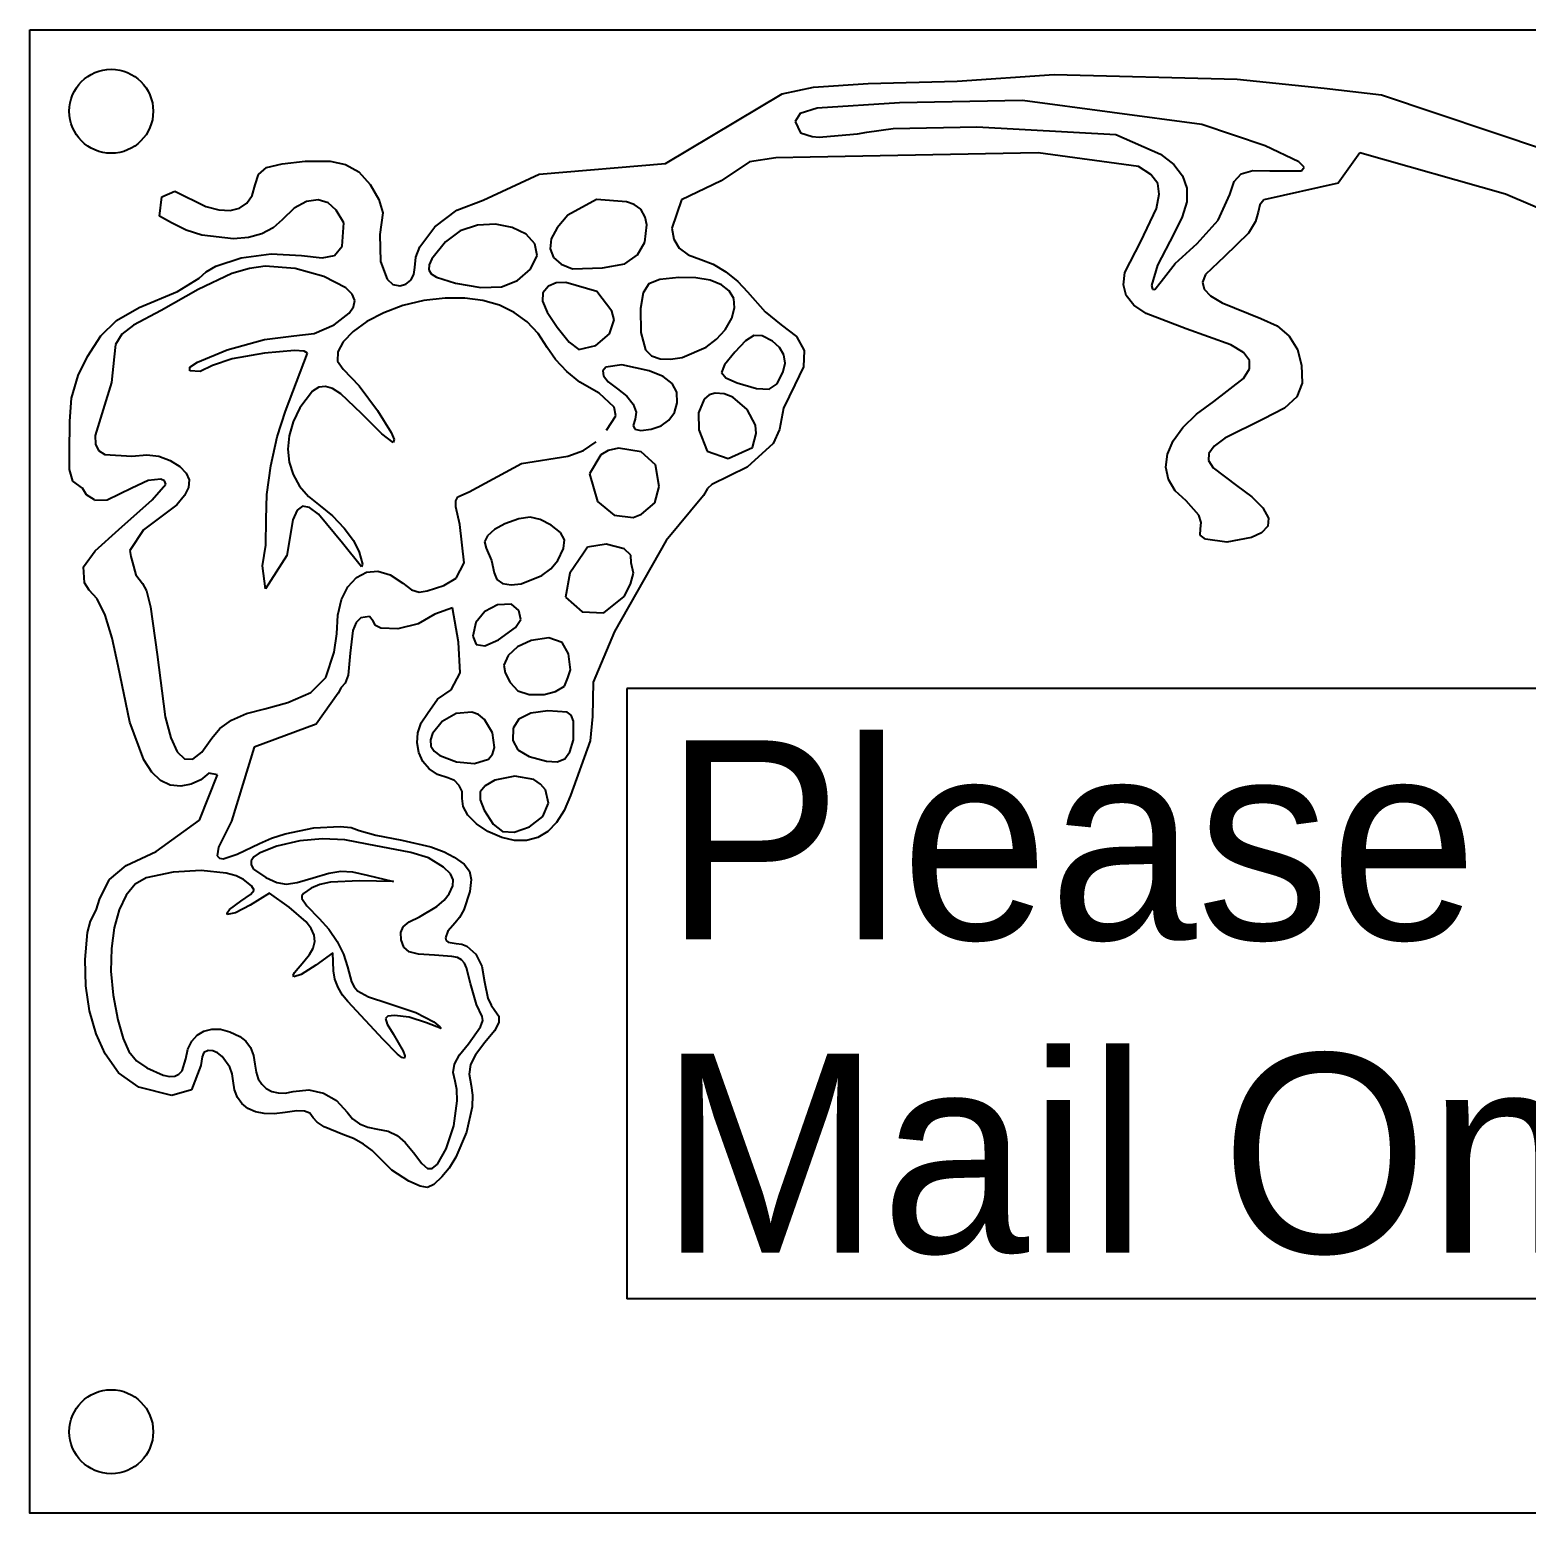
# Model space of a CAD drawing. Extents: x 0 to 8.02, y 0.01 to 4.01.
# Drawn here: x 0.005 to 4.042, y 0.011 to 4.011 of the extents above; entities that cross this region are included whole.
import ezdxf

# ---------------------------------------------------------------- set-up
doc = ezdxf.new("R2010")
doc.units = 0
doc.layers.get('0').update_dxf_attribs({"linetype": 'CONTINUOUS'})
doc.layers.add('LAYER_1', color=7, linetype='CONTINUOUS')

msp = doc.modelspace()

# ---------------------------------------------------------------- linework, layer by layer
at = {"color": 2, "linetype": 'BYBLOCK'}
for p, q in [((7.1654, 2.2356), (1.6156, 2.2356)), ((1.6156, 2.2356), (1.6156, 0.5891)), ((7.1654, 0.5891), (1.6156, 0.5891))]:
    msp.add_line(p, q, dxfattribs=at)
msp.add_lwpolyline([(0.0049, 4.0114), (8.0222, 4.0114), (8.0222, 0.0112), (0.0049, 0.0112)], close=True, dxfattribs=at)
for centre in [(0.2243, 3.792), (0.2243, 0.2306)]:
    msp.add_circle(centre, 0.1132, dxfattribs=at)
at = {"layer": 'LAYER_1', "color": 2}
for p, q in [((2.5069, 3.8729), (2.7681, 3.8916)), ((2.7681, 3.8916), (3.2624, 3.879)), ((3.2624, 3.879), (3.4969, 3.8545)), ((1.72, 3.6516), (2.0349, 3.8392)), ((2.0349, 3.8392), (2.1187, 3.8573)), ((2.1187, 3.8573), (2.2664, 3.8673)), ((2.2664, 3.8673), (2.5069, 3.8729)), ((3.4969, 3.8545), (3.6512, 3.8361)), ((3.6512, 3.8361), (4.0969, 3.6873)), ((2.1285, 3.8006), (2.0829, 3.7861)), ((2.3508, 3.8149), (2.1285, 3.8006)), ((2.6829, 3.821), (2.3508, 3.8149)), ((3.1671, 3.7563), (2.6829, 3.821)), ((2.0829, 3.7861), (2.0697, 3.7645)), ((2.0697, 3.7645), (2.0838, 3.7335)), ((3.3373, 3.6986), (3.1671, 3.7563)), ((2.0838, 3.7335), (2.1158, 3.7244)), ((2.1158, 3.7244), (2.1341, 3.7223)), ((2.1341, 3.7223), (2.1858, 3.7264)), ((2.1858, 3.7264), (2.2376, 3.7315)), ((2.2376, 3.7315), (2.2628, 3.7357)), ((2.2628, 3.7357), (2.334, 3.7455)), ((2.334, 3.7455), (2.5593, 3.75)), ((2.5593, 3.75), (2.9351, 3.7293)), ((2.9351, 3.7293), (3.0555, 3.6765)), ((2.7255, 3.6802), (2.1097, 3.6679)), ((2.9961, 3.6435), (2.7255, 3.6802)), ((3.0555, 3.6765), (3.0914, 3.6484)), ((3.4289, 3.6555), (3.3373, 3.6986)), ((3.5933, 3.6802), (3.5344, 3.5983)), ((3.9863, 3.5688), (3.5933, 3.6802)), ((0.6218, 3.6216), (0.6435, 3.6402)), ((0.6435, 3.6402), (0.6852, 3.6499)), ((0.6852, 3.6499), (0.7473, 3.6577)), ((0.7473, 3.6577), (0.8154, 3.6579)), ((0.8154, 3.6579), (0.8563, 3.6484)), ((0.8563, 3.6484), (0.892, 3.6288)), ((1.3789, 3.6223), (1.72, 3.6516)), ((1.9464, 3.6554), (1.8703, 3.6046)), ((2.0176, 3.6665), (1.9464, 3.6554)), ((2.1097, 3.6679), (2.0176, 3.6665)), ((3.0293, 3.6213), (2.9961, 3.6435)), ((3.0914, 3.6484), (3.1149, 3.618)), ((3.4433, 3.6409), (3.4289, 3.6555)), ((3.4355, 3.6316), (3.4433, 3.6409)), ((0.6043, 3.5653), (0.6124, 3.5939)), ((0.6124, 3.5939), (0.6218, 3.6216)), ((0.892, 3.6288), (0.923, 3.5944)), ((0.923, 3.5944), (0.9459, 3.5538)), ((1.2279, 3.5524), (1.3789, 3.6223)), ((1.8703, 3.6046), (1.7631, 3.5531)), ((3.0482, 3.5972), (3.0293, 3.6213)), ((3.052, 3.5684), (3.0482, 3.5972)), ((3.1149, 3.618), (3.1263, 3.5847)), ((3.2426, 3.5672), (3.2538, 3.6023)), ((3.2538, 3.6023), (3.2733, 3.6233)), ((3.2733, 3.6233), (3.3043, 3.6323)), ((3.3043, 3.6323), (3.3504, 3.6313)), ((3.5344, 3.5983), (3.3344, 3.5533)), ((3.3504, 3.6313), (3.4355, 3.6316)), ((0.3549, 3.509), (0.3608, 3.5613)), ((0.3608, 3.5613), (0.396, 3.5765)), ((0.396, 3.5765), (0.4793, 3.5354)), ((0.5901, 3.5442), (0.6043, 3.5653)), ((0.7824, 3.5528), (0.7511, 3.5486)), ((0.8099, 3.5447), (0.7824, 3.5528)), ((0.9459, 3.5538), (0.9569, 3.5184)), ((1.1569, 3.5251), (1.2279, 3.5524)), ((1.5337, 3.554), (1.4558, 3.5116)), ((1.6145, 3.5476), (1.5337, 3.554)), ((1.7631, 3.5531), (1.7364, 3.4767)), ((3.0446, 3.5294), (3.052, 3.5684)), ((3.1263, 3.5847), (3.1259, 3.548)), ((3.2109, 3.4983), (3.2426, 3.5672)), ((3.3344, 3.5533), (3.3232, 3.5395)), ((4.1468, 3.5001), (3.9863, 3.5688)), ((0.4793, 3.5354), (0.5145, 3.5262)), ((0.5145, 3.5262), (0.5449, 3.5247)), ((0.5449, 3.5247), (0.5702, 3.5307)), ((0.5702, 3.5307), (0.5901, 3.5442)), ((0.718, 3.5311), (0.6852, 3.4992)), ((0.7511, 3.5486), (0.718, 3.5311)), ((0.8314, 3.5256), (0.8099, 3.5447)), ((0.8514, 3.4913), (0.8314, 3.5256)), ((0.9569, 3.5184), (0.9493, 3.4596)), ((1.0973, 3.4805), (1.1569, 3.5251)), ((1.6353, 3.5402), (1.6145, 3.5476)), ((1.6534, 3.5284), (1.6353, 3.5402)), ((1.6646, 3.5068), (1.6534, 3.5284)), ((3.0024, 3.4411), (3.0446, 3.5294)), ((3.1259, 3.548), (3.1141, 3.5072)), ((3.3192, 3.5203), (3.312, 3.4948)), ((3.3232, 3.5395), (3.3192, 3.5203)), ((0.3865, 3.4915), (0.3549, 3.509)), ((0.4265, 3.4716), (0.3865, 3.4915)), ((0.6614, 3.4776), (0.6306, 3.4619)), ((0.6852, 3.4992), (0.6614, 3.4776)), ((0.8469, 3.4284), (0.8514, 3.4913)), ((1.0568, 3.4264), (1.0973, 3.4805)), ((1.2122, 3.4845), (1.1657, 3.4692)), ((1.2607, 3.4871), (1.2122, 3.4845)), ((1.3062, 3.4785), (1.2607, 3.4871)), ((1.3435, 3.4605), (1.3062, 3.4785)), ((1.4277, 3.478), (1.4116, 3.4482)), ((1.4558, 3.5116), (1.4277, 3.478)), ((1.664, 3.4392), (1.669, 3.4856)), ((1.669, 3.4856), (1.6646, 3.5068)), ((1.7364, 3.4767), (1.7422, 3.4467)), ((3.1141, 3.5072), (3.0911, 3.4618)), ((3.1542, 3.4354), (3.2109, 3.4983)), ((3.312, 3.4948), (3.2924, 3.4637)), ((0.4689, 3.4577), (0.4265, 3.4716)), ((0.5544, 3.448), (0.4689, 3.4577)), ((0.5945, 3.452), (0.5544, 3.448)), ((0.6306, 3.4619), (0.5945, 3.452)), ((0.9493, 3.4596), (0.9509, 3.3869)), ((1.1264, 3.4395), (1.0897, 3.3941)), ((1.1657, 3.4692), (1.1264, 3.4395)), ((1.3676, 3.4347), (1.3435, 3.4605)), ((1.3733, 3.4027), (1.3676, 3.4347)), ((1.4116, 3.4482), (1.4086, 3.421)), ((1.6446, 3.4046), (1.664, 3.4392)), ((1.7422, 3.4467), (1.7568, 3.423)), ((2.9592, 3.3575), (3.0024, 3.4411)), ((3.0911, 3.4618), (3.0473, 3.3766)), ((3.095, 3.3811), (3.1542, 3.4354)), ((3.1542, 3.4354), (3.1542, 3.4354)), ((3.2924, 3.4637), (3.2281, 3.4003)), ((0.5065, 3.3742), (0.5747, 3.3969)), ((0.5747, 3.3969), (0.6554, 3.4075)), ((0.6554, 3.4075), (0.7372, 3.4034)), ((0.7372, 3.4034), (0.7934, 3.3968)), ((0.7934, 3.3968), (0.8265, 3.4031)), ((0.8265, 3.4031), (0.8469, 3.4284)), ((1.0433, 3.3703), (1.0462, 3.3981)), ((1.0462, 3.3981), (1.0568, 3.4264)), ((1.0897, 3.3941), (1.0818, 3.3775)), ((1.3555, 3.3661), (1.3733, 3.4027)), ((1.4086, 3.421), (1.4177, 3.3977)), ((1.4177, 3.3977), (1.4381, 3.3794)), ((1.6098, 3.3808), (1.6446, 3.4046)), ((1.7568, 3.423), (1.7809, 3.4052)), ((1.7809, 3.4052), (1.8148, 3.3925)), ((1.8148, 3.3925), (1.8481, 3.3796)), ((3.2281, 3.4003), (3.1767, 3.3518)), ((0.5494, 3.3542), (0.4586, 3.3111)), ((0.4619, 3.3418), (0.4806, 3.3591)), ((0.4806, 3.3591), (0.5065, 3.3742)), ((0.5975, 3.3682), (0.5494, 3.3542)), ((0.6394, 3.3745), (0.5975, 3.3682)), ((0.7205, 3.3683), (0.6394, 3.3745)), ((0.7983, 3.3468), (0.7205, 3.3683)), ((0.9509, 3.3869), (0.9692, 3.3388)), ((1.0323, 3.3362), (1.0408, 3.3517)), ((1.0408, 3.3517), (1.0433, 3.3703)), ((1.0818, 3.3775), (1.081, 3.3642)), ((1.081, 3.3642), (1.0876, 3.3534)), ((1.0876, 3.3534), (1.1017, 3.3442)), ((1.3206, 3.3353), (1.3555, 3.3661)), ((1.3555, 3.3661), (1.3555, 3.3661)), ((1.4381, 3.3794), (1.4689, 3.3674)), ((1.4689, 3.3674), (1.5493, 3.37)), ((1.5493, 3.37), (1.6098, 3.3808)), ((1.8481, 3.3796), (1.8829, 3.3587)), ((1.8829, 3.3587), (1.9152, 3.3329)), ((2.955, 3.324), (2.9592, 3.3575)), ((3.0473, 3.3766), (3.031, 3.3219)), ((3.0571, 3.3328), (3.095, 3.3811)), ((3.1767, 3.3518), (3.1686, 3.3315)), ((0.4586, 3.3111), (0.3593, 3.2543)), ((0.4029, 3.3062), (0.4619, 3.3418)), ((0.857, 3.316), (0.7983, 3.3468)), ((0.8744, 3.2989), (0.857, 3.316)), ((0.9692, 3.3388), (0.9842, 3.3252)), ((0.9842, 3.3252), (1.0027, 3.3209)), ((1.0027, 3.3209), (1.0192, 3.3254)), ((1.0192, 3.3254), (1.0323, 3.3362)), ((1.1017, 3.3442), (1.1532, 3.3281)), ((1.1532, 3.3281), (1.2218, 3.3167)), ((1.2218, 3.3167), (1.2768, 3.3189)), ((1.2768, 3.3189), (1.3206, 3.3353)), ((1.404, 3.3201), (1.3891, 3.3022)), ((1.4249, 3.3291), (1.404, 3.3201)), ((1.4511, 3.3298), (1.4249, 3.3291)), ((1.5347, 3.3059), (1.4511, 3.3298)), ((1.6746, 3.3264), (1.6593, 3.3021)), ((1.7046, 3.3385), (1.6746, 3.3264)), ((1.7554, 3.3434), (1.7046, 3.3385)), ((1.8018, 3.3426), (1.7554, 3.3434)), ((1.8403, 3.3361), (1.8018, 3.3426)), ((1.8704, 3.3243), (1.8403, 3.3361)), ((1.8917, 3.3077), (1.8704, 3.3243)), ((1.9152, 3.3329), (1.9407, 3.305)), ((2.9629, 3.2948), (2.955, 3.324)), ((3.031, 3.3219), (3.034, 3.3126)), ((3.034, 3.3126), (3.04, 3.3115)), ((3.04, 3.3115), (3.0571, 3.3328)), ((3.1686, 3.3315), (3.1731, 3.3126)), ((3.1731, 3.3126), (3.1905, 3.2942)), ((0.3, 3.2627), (0.4029, 3.3062)), ((0.8811, 3.2818), (0.8744, 3.2989)), ((0.8775, 3.2648), (0.8811, 3.2818)), ((1.0675, 3.2813), (1.0114, 3.2679)), ((1.1248, 3.2881), (1.0675, 3.2813)), ((1.1781, 3.2882), (1.1248, 3.2881)), ((1.227, 3.2818), (1.1781, 3.2882)), ((1.2715, 3.269), (1.227, 3.2818)), ((1.3891, 3.3022), (1.3877, 3.2798)), ((1.3877, 3.2798), (1.4002, 3.2499)), ((1.5749, 3.2525), (1.5347, 3.3059)), ((1.6593, 3.3021), (1.6525, 3.2605)), ((1.9038, 3.2868), (1.8917, 3.3077)), ((1.9063, 3.262), (1.9038, 3.2868)), ((1.9407, 3.305), (1.9882, 3.2508)), ((2.9834, 3.2692), (2.9629, 3.2948)), ((3.1905, 3.2942), (3.2215, 3.2755)), ((3.2215, 3.2755), (3.3261, 3.2335)), ((0.2382, 3.2277), (0.3, 3.2627)), ((0.3593, 3.2543), (0.2846, 3.2148)), ((0.8257, 3.2156), (0.866, 3.2475)), ((0.866, 3.2475), (0.8775, 3.2648)), ((0.9596, 3.2485), (0.9142, 3.2246)), ((1.0114, 3.2679), (0.9596, 3.2485)), ((1.3113, 3.2497), (1.2715, 3.269)), ((1.3463, 3.2242), (1.3113, 3.2497)), ((1.4002, 3.2499), (1.4275, 3.2095)), ((1.5688, 3.1921), (1.5814, 3.2295)), ((1.5814, 3.2295), (1.5749, 3.2525)), ((1.5814, 3.2295), (1.5814, 3.2295)), ((1.6525, 3.2605), (1.6534, 3.1951)), ((1.8806, 3.2027), (1.8987, 3.2338)), ((1.8987, 3.2338), (1.9063, 3.262)), ((1.9882, 3.2508), (2.0316, 3.2156)), ((3.0169, 3.2462), (2.9834, 3.2692)), ((3.1249, 3.2049), (3.0169, 3.2462)), ((3.3261, 3.2335), (3.3696, 3.2129)), ((0.1966, 3.1864), (0.2382, 3.2277)), ((0.2525, 3.1906), (0.2361, 3.1631)), ((0.2846, 3.2148), (0.2525, 3.1906)), ((0.717, 3.1862), (0.7721, 3.1928)), ((0.7721, 3.1928), (0.8257, 3.2156)), ((0.877, 3.198), (0.8501, 3.1702)), ((0.9142, 3.2246), (0.877, 3.198)), ((1.3761, 3.1924), (1.3463, 3.2242)), ((1.4008, 3.1545), (1.3761, 3.1924)), ((1.4275, 3.2095), (1.4602, 3.1694)), ((1.5318, 3.1602), (1.5688, 3.1921)), ((1.6534, 3.1951), (1.6657, 3.1484)), ((1.8574, 3.177), (1.8806, 3.2027)), ((1.8806, 3.2027), (1.8806, 3.2027)), ((2.0316, 3.2156), (2.0734, 3.1843)), ((3.245, 3.162), (3.1249, 3.2049)), ((3.3696, 3.2129), (3.4024, 3.1851)), ((0.1601, 3.131), (0.1966, 3.1864)), ((0.2361, 3.1631), (0.2325, 3.1293)), ((0.5375, 3.1484), (0.6377, 3.1765)), ((0.6377, 3.1765), (0.717, 3.1862)), ((0.8501, 3.1702), (0.8354, 3.143)), ((1.423, 3.1223), (1.4008, 3.1545)), ((1.4602, 3.1694), (1.4858, 3.1491)), ((1.4858, 3.1491), (1.5318, 3.1602)), ((1.765, 3.1282), (1.829, 3.1557)), ((1.829, 3.1557), (1.8574, 3.177)), ((1.9354, 3.1733), (1.9065, 3.1422)), ((1.958, 3.1874), (1.9354, 3.1733)), ((1.9803, 3.1863), (1.958, 3.1874)), ((2.008, 3.1718), (1.9803, 3.1863)), ((2.0273, 3.1551), (2.008, 3.1718)), ((2.0389, 3.1351), (2.0273, 3.1551)), ((2.0734, 3.1843), (2.0936, 3.1465)), ((3.2788, 3.1413), (3.245, 3.162)), ((3.4024, 3.1851), (3.4245, 3.1498)), ((3.4245, 3.1498), (3.4361, 3.1069)), ((0.1354, 3.0793), (0.1601, 3.131)), ((0.2325, 3.1293), (0.2248, 3.0606)), ((0.4367, 3.1017), (0.4569, 3.1156)), ((0.4569, 3.1156), (0.5375, 3.1484)), ((0.5508, 3.1247), (0.4975, 3.1065)), ((0.6377, 3.1398), (0.5508, 3.1247)), ((0.7187, 3.1466), (0.6377, 3.1398)), ((0.6949, 2.9832), (0.7542, 3.14)), ((0.7446, 3.1453), (0.7187, 3.1466)), ((0.7542, 3.14), (0.7446, 3.1453)), ((0.8354, 3.143), (0.8348, 3.118)), ((0.8348, 3.118), (0.8503, 3.0969)), ((1.4537, 3.0899), (1.423, 3.1223)), ((1.6657, 3.1484), (1.6819, 3.1326)), ((1.6819, 3.1326), (1.7052, 3.1244)), ((1.7052, 3.1244), (1.7336, 3.1231)), ((1.7336, 3.1231), (1.765, 3.1282)), ((1.9065, 3.1422), (1.8793, 3.1081)), ((2.0376, 3.0899), (2.0425, 3.113)), ((2.0425, 3.113), (2.0389, 3.1351)), ((2.0936, 3.1465), (2.0921, 3.1028)), ((3.2955, 3.12), (3.2788, 3.1413)), ((3.2956, 3.097), (3.2955, 3.12)), ((0.1168, 3.018), (0.1354, 3.0793)), ((0.4366, 3.0918), (0.4367, 3.1017)), ((0.4639, 3.0901), (0.4366, 3.0918)), ((0.4975, 3.1065), (0.4639, 3.0901)), ((0.8503, 3.0969), (0.8933, 3.0514)), ((1.489, 3.0611), (1.4537, 3.0899)), ((1.5586, 3.1019), (1.5502, 3.0922)), ((1.5502, 3.0922), (1.552, 3.0789)), ((1.552, 3.0789), (1.5651, 3.0623)), ((1.6023, 3.1079), (1.5586, 3.1019)), ((1.6755, 3.0924), (1.6023, 3.1079)), ((1.7135, 3.0767), (1.6755, 3.0924)), ((1.7379, 3.058), (1.7135, 3.0767)), ((1.8793, 3.1081), (1.8711, 3.0871)), ((1.8711, 3.0871), (1.8823, 3.0731)), ((1.8823, 3.0731), (1.9134, 3.06)), ((2.0207, 3.0572), (2.0376, 3.0899)), ((2.0376, 3.0899), (2.0376, 3.0899)), ((2.0921, 3.1028), (2.0687, 3.0538)), ((3.1991, 3.0094), (3.2793, 3.0716)), ((3.2793, 3.0716), (3.2956, 3.097)), ((3.4361, 3.1069), (3.4375, 3.0586)), ((0.2248, 3.0606), (0.2023, 2.9879)), ((0.7675, 3.0371), (0.7335, 2.9918)), ((0.7843, 3.0477), (0.7675, 3.0371)), ((0.8021, 3.0501), (0.7843, 3.0477)), ((0.8217, 3.0444), (0.8021, 3.0501)), ((0.8439, 3.0303), (0.8217, 3.0444)), ((0.8994, 2.9771), (0.8439, 3.0303)), ((0.8933, 3.0514), (0.9425, 2.9853)), ((1.5406, 3.0319), (1.489, 3.0611)), ((1.5814, 2.9941), (1.5406, 3.0319)), ((1.5651, 3.0623), (1.5904, 3.0432)), ((1.5904, 3.0432), (1.6158, 3.0233)), ((1.7499, 3.0348), (1.7379, 3.058)), ((1.7511, 3.0056), (1.7499, 3.0348)), ((1.8534, 3.0321), (1.8371, 3.0274)), ((1.8777, 3.0296), (1.8534, 3.0321)), ((1.9011, 3.0205), (1.8777, 3.0296)), ((1.9134, 3.06), (1.9655, 3.044)), ((1.9655, 3.044), (1.999, 3.0425)), ((1.999, 3.0425), (2.0207, 3.0572)), ((2.0687, 3.0538), (2.0382, 2.9912)), ((3.4375, 3.0586), (3.4234, 3.0221)), ((0.1127, 2.9566), (0.1168, 3.018)), ((0.2023, 2.9879), (0.1806, 2.9179)), ((0.7335, 2.9918), (0.7152, 2.9543)), ((1.5854, 2.9705), (1.5814, 2.9941)), ((1.6158, 3.0233), (1.6329, 3.0019)), ((1.6329, 3.0019), (1.6406, 2.9808)), ((1.7437, 2.98), (1.7511, 3.0056)), ((1.7511, 3.0056), (1.7511, 3.0056)), ((1.8241, 3.0158), (1.8087, 2.9785)), ((1.8371, 3.0274), (1.8241, 3.0158)), ((1.9403, 2.988), (1.9011, 3.0205)), ((1.9626, 2.9452), (1.9403, 2.988)), ((2.0382, 2.9912), (2.0269, 2.9335)), ((3.1522, 2.975), (3.1991, 3.0094)), ((3.3896, 2.9917), (3.332, 2.9617)), ((3.4234, 3.0221), (3.3896, 2.9917)), ((0.1113, 2.8707), (0.1127, 2.9566)), ((0.6724, 2.9136), (0.6949, 2.9832)), ((0.7152, 2.9543), (0.7043, 2.917)), ((0.9544, 2.9218), (0.8994, 2.9771)), ((0.9425, 2.9853), (0.9793, 2.9255)), ((1.5607, 2.932), (1.5854, 2.9705)), ((1.6378, 2.962), (1.6322, 2.9444)), ((1.6406, 2.9808), (1.6378, 2.962)), ((1.7078, 2.9433), (1.7289, 2.9588)), ((1.7289, 2.9588), (1.7437, 2.98)), ((1.8087, 2.9785), (1.8096, 2.9329)), ((3.1156, 2.9393), (3.1522, 2.975)), ((3.332, 2.9617), (3.2292, 2.9103)), ((0.1806, 2.9179), (0.1815, 2.8938)), ((0.6549, 2.8355), (0.6724, 2.9136)), ((0.7043, 2.917), (0.7007, 2.8805)), ((0.9853, 2.8991), (0.9544, 2.9218)), ((0.9793, 2.9255), (0.9873, 2.9065)), ((0.9873, 2.9065), (0.9853, 2.8991)), ((1.6322, 2.9444), (1.637, 2.9343)), ((1.637, 2.9343), (1.6531, 2.9312)), ((1.6531, 2.9312), (1.6814, 2.9344)), ((1.6814, 2.9344), (1.7078, 2.9433)), ((1.8096, 2.9329), (1.8321, 2.8755)), ((1.9546, 2.8856), (1.9646, 2.9232)), ((1.9646, 2.9232), (1.9626, 2.9452)), ((2.0269, 2.9335), (2.0103, 2.8963)), ((3.0895, 2.9031), (3.1156, 2.9393)), ((3.2292, 2.9103), (3.2003, 2.8891)), ((0.1113, 2.8256), (0.1113, 2.8707)), ((0.1815, 2.8938), (0.1903, 2.8767)), ((0.1903, 2.8767), (0.2071, 2.8667)), ((0.2071, 2.8667), (0.2795, 2.8618)), ((0.7007, 2.8805), (0.7042, 2.8453)), ((1.4565, 2.8616), (1.4988, 2.8771)), ((1.4988, 2.8771), (1.5326, 2.9001)), ((1.565, 2.8772), (1.5452, 2.865)), ((1.5933, 2.8833), (1.565, 2.8772)), ((1.6545, 2.8735), (1.5933, 2.8833)), ((1.6925, 2.8388), (1.6545, 2.8735)), ((1.8321, 2.8755), (1.8892, 2.8553)), ((1.8892, 2.8553), (1.9546, 2.8856)), ((2.0103, 2.8963), (1.9403, 2.8318)), ((1.9593, 2.9025), (1.9593, 2.9025)), ((3.0698, 2.8321), (3.0742, 2.8671)), ((3.0742, 2.8671), (3.0895, 2.9031)), ((3.1856, 2.8694), (3.1847, 2.8501)), ((3.2003, 2.8891), (3.1856, 2.8694)), ((0.2795, 2.8618), (0.32, 2.8658)), ((0.32, 2.8658), (0.3524, 2.8621)), ((0.3524, 2.8621), (0.383, 2.8499)), ((0.383, 2.8499), (0.4091, 2.8335)), ((0.4091, 2.8335), (0.4262, 2.8163)), ((0.6443, 2.7585), (0.6549, 2.8355)), ((0.7042, 2.8453), (0.7148, 2.812)), ((1.1896, 2.7659), (1.331, 2.8421)), ((1.331, 2.8421), (1.4565, 2.8616)), ((1.5452, 2.865), (1.5145, 2.814)), ((1.7024, 2.7801), (1.6925, 2.8388)), ((1.9403, 2.8318), (1.8451, 2.7857)), ((3.0766, 2.799), (3.0698, 2.8321)), ((3.1847, 2.8501), (3.1973, 2.8299)), ((3.1973, 2.8299), (3.2606, 2.7825)), ((0.1209, 2.7943), (0.1113, 2.8256)), ((0.1468, 2.7752), (0.1209, 2.7943)), ((0.3243, 2.7964), (0.2797, 2.7752)), ((0.3585, 2.7994), (0.3243, 2.7964)), ((0.3348, 2.7441), (0.3719, 2.7862)), ((0.3682, 2.7949), (0.3585, 2.7994)), ((0.3719, 2.7862), (0.3682, 2.7949)), ((0.4262, 2.8163), (0.4341, 2.7978)), ((0.4341, 2.7978), (0.4326, 2.7776)), ((0.7148, 2.812), (0.7322, 2.7809)), ((1.5145, 2.814), (1.5359, 2.7392)), ((1.8451, 2.7857), (1.8326, 2.7746)), ((3.0949, 2.7684), (3.0766, 2.799)), ((0.1577, 2.7574), (0.1468, 2.7752)), ((0.1793, 2.7438), (0.1577, 2.7574)), ((0.2797, 2.7752), (0.213, 2.7435)), ((0.4218, 2.7553), (0.4014, 2.7305)), ((0.4326, 2.7776), (0.4218, 2.7553)), ((0.6421, 2.6921), (0.6443, 2.7585)), ((0.7322, 2.7809), (0.7566, 2.7527)), ((0.7566, 2.7527), (0.7876, 2.7277)), ((1.1541, 2.7411), (1.1596, 2.7523)), ((1.1596, 2.7523), (1.1896, 2.7659)), ((1.6911, 2.7355), (1.7024, 2.7801)), ((1.8226, 2.756), (1.7212, 2.634)), ((1.8326, 2.7746), (1.8226, 2.756)), ((3.1247, 2.7413), (3.0949, 2.7684)), ((3.2606, 2.7825), (3.302, 2.7525)), ((3.302, 2.7525), (3.3313, 2.7224)), ((0.213, 2.7435), (0.1793, 2.7424)), ((0.2445, 2.664), (0.3348, 2.7441)), ((0.4014, 2.7305), (0.3116, 2.6631)), ((0.7257, 2.7159), (0.7141, 2.6901)), ((0.7406, 2.727), (0.7257, 2.7159)), ((0.7596, 2.7235), (0.7406, 2.727)), ((0.7833, 2.7056), (0.7596, 2.7235)), ((0.848, 2.6271), (0.7833, 2.7056)), ((0.7876, 2.7277), (0.8217, 2.7005)), ((1.1538, 2.7255), (1.1541, 2.7411)), ((1.165, 2.6772), (1.1538, 2.7255)), ((1.5359, 2.7392), (1.5814, 2.7031)), ((1.6328, 2.6967), (1.6554, 2.7056)), ((1.6554, 2.7056), (1.6911, 2.7355)), ((3.1588, 2.7031), (3.1247, 2.7413)), ((3.3313, 2.7224), (3.3464, 2.6948)), ((0.6417, 2.6214), (0.6421, 2.6921)), ((0.7141, 2.6901), (0.6976, 2.5935)), ((0.8217, 2.7005), (0.8531, 2.6679)), ((0.8531, 2.6679), (0.8782, 2.6339)), ((1.1762, 2.574), (1.165, 2.6772)), ((1.2862, 2.679), (1.258, 2.6638)), ((1.3241, 2.6928), (1.2862, 2.679)), ((1.3542, 2.6969), (1.3241, 2.6928)), ((1.3816, 2.6913), (1.3542, 2.6969)), ((1.4112, 2.6756), (1.3816, 2.6913)), ((1.4363, 2.6561), (1.4112, 2.6756)), ((1.5814, 2.7031), (1.6328, 2.6967)), ((3.1652, 2.6832), (3.1588, 2.7031)), ((3.1624, 2.6491), (3.1629, 2.666)), ((3.1629, 2.666), (3.1652, 2.6832)), ((3.3452, 2.6726), (3.3282, 2.6551)), ((3.3464, 2.6948), (3.3452, 2.6726)), ((0.1809, 2.6067), (0.2445, 2.664)), ((0.3116, 2.6631), (0.2743, 2.607)), ((0.8995, 2.5636), (0.848, 2.6271)), ((0.8782, 2.6339), (0.8936, 2.6026)), ((1.2396, 2.6473), (1.2318, 2.6304)), ((1.2318, 2.6304), (1.2355, 2.614)), ((1.258, 2.6638), (1.2396, 2.6473)), ((1.4472, 2.6363), (1.4363, 2.6561)), ((1.4445, 2.6125), (1.4472, 2.6363)), ((1.5594, 2.6245), (1.5097, 2.6163)), ((1.6081, 2.6115), (1.5594, 2.6245)), ((1.7212, 2.634), (1.5824, 2.3892)), ((3.1769, 2.6376), (3.1624, 2.6491)), ((3.234, 2.6301), (3.1769, 2.6376)), ((3.3012, 2.6421), (3.234, 2.6301)), ((3.3282, 2.6551), (3.3012, 2.6421)), ((0.1496, 2.5632), (0.1809, 2.6067)), ((0.2743, 2.607), (0.277, 2.5914)), ((0.277, 2.5914), (0.2818, 2.5749)), ((0.6322, 2.5658), (0.6417, 2.6214)), ((0.6976, 2.5935), (0.6407, 2.5041)), ((0.8936, 2.6026), (0.9026, 2.5709)), ((1.2355, 2.614), (1.2505, 2.5801)), ((1.4289, 2.5806), (1.4445, 2.6125)), ((1.4983, 2.6), (1.4619, 2.5466)), ((1.5097, 2.6163), (1.4983, 2.6)), ((1.6261, 2.5952), (1.6081, 2.6115)), ((1.627, 2.5743), (1.6261, 2.5952)), ((0.152, 2.5199), (0.1496, 2.5632)), ((0.2818, 2.5749), (0.2905, 2.5417)), ((0.6407, 2.5041), (0.6322, 2.5658)), ((0.8857, 2.5344), (0.9132, 2.5487)), ((0.9026, 2.5709), (0.8995, 2.5636)), ((0.9132, 2.5487), (0.944, 2.5515)), ((0.944, 2.5515), (0.977, 2.5421)), ((1.1547, 2.5327), (1.1762, 2.574)), ((1.2505, 2.5801), (1.2577, 2.5467)), ((1.2577, 2.5467), (1.2642, 2.529)), ((1.3865, 2.5398), (1.4107, 2.5581)), ((1.4107, 2.5581), (1.4289, 2.5806)), ((1.4289, 2.5806), (1.4289, 2.5806)), ((1.4619, 2.5466), (1.4497, 2.4813)), ((1.6254, 2.5162), (1.6333, 2.546)), ((1.6333, 2.546), (1.627, 2.5743)), ((0.1651, 2.5002), (0.152, 2.5199)), ((0.2905, 2.5417), (0.3086, 2.5186)), ((0.3086, 2.5186), (0.3195, 2.4986)), ((0.8455, 2.4754), (0.8627, 2.5097)), ((0.8627, 2.5097), (0.8857, 2.5344)), ((0.977, 2.5421), (1.0107, 2.5193)), ((1.0107, 2.5193), (1.0345, 2.5016)), ((1.0766, 2.4986), (1.1218, 2.5134)), ((1.1218, 2.5134), (1.1547, 2.5327)), ((1.2642, 2.529), (1.2802, 2.5187)), ((1.2802, 2.5187), (1.303, 2.5151)), ((1.303, 2.5151), (1.33, 2.5178)), ((1.33, 2.5178), (1.3865, 2.5398)), ((1.6081, 2.4832), (1.6254, 2.5162)), ((0.1866, 2.4772), (0.1651, 2.5002)), ((0.2077, 2.4329), (0.1866, 2.4772)), ((0.3195, 2.4986), (0.3305, 2.4558)), ((0.8352, 2.4326), (0.8455, 2.4754)), ((1.0345, 2.5016), (1.0551, 2.4947)), ((1.0551, 2.4947), (1.0766, 2.4986)), ((1.4497, 2.4813), (1.495, 2.4423)), ((1.5531, 2.4392), (1.6081, 2.4832)), ((0.2269, 2.3713), (0.2077, 2.4329)), ((0.3305, 2.4558), (0.3479, 2.327)), ((0.8331, 2.3822), (0.8352, 2.4326)), ((0.8976, 2.4256), (0.8853, 2.4132)), ((0.9209, 2.4296), (0.8976, 2.4256)), ((0.9313, 2.4168), (0.9209, 2.4296)), ((1.0975, 2.4355), (1.0523, 2.4092)), ((1.1452, 2.4527), (1.0975, 2.4355)), ((1.1616, 2.3597), (1.1452, 2.4527)), ((1.2322, 2.4432), (1.2081, 2.4134)), ((1.2662, 2.461), (1.2322, 2.4432)), ((1.3045, 2.4623), (1.2662, 2.461)), ((1.3238, 2.4452), (1.3045, 2.4623)), ((1.3295, 2.421), (1.3238, 2.4452)), ((1.495, 2.4423), (1.5531, 2.4392)), ((0.8255, 2.3328), (0.8331, 2.3822)), ((0.8757, 2.3912), (0.8687, 2.3307)), ((0.8853, 2.4132), (0.8757, 2.3912)), ((0.937, 2.4051), (0.9313, 2.4168)), ((0.9515, 2.3979), (0.937, 2.4051)), ((0.9977, 2.3961), (0.9515, 2.3979)), ((1.0523, 2.4092), (0.9977, 2.3961)), ((1.2081, 2.4134), (1.1995, 2.3764)), ((1.269, 2.3661), (1.3149, 2.3997)), ((1.3149, 2.3997), (1.3295, 2.421)), ((1.3149, 2.3997), (1.3149, 2.3997)), ((1.5824, 2.3892), (1.5243, 2.252)), ((0.2428, 2.2963), (0.2269, 2.3713)), ((1.1661, 2.277), (1.1616, 2.3597)), ((1.1995, 2.3764), (1.2087, 2.3539)), ((1.2087, 2.3539), (1.2327, 2.3506)), ((1.2327, 2.3506), (1.269, 2.3661)), ((1.32, 2.3473), (1.2955, 2.3241)), ((1.3572, 2.365), (1.32, 2.3473)), ((1.4051, 2.3716), (1.3572, 2.365)), ((1.4407, 2.3592), (1.4051, 2.3716)), ((1.4584, 2.3283), (1.4407, 2.3592)), ((0.3479, 2.327), (0.3698, 2.1585)), ((0.8031, 2.2646), (0.8255, 2.3328)), ((0.8687, 2.3307), (0.8631, 2.271)), ((1.2955, 2.3241), (1.2831, 2.2981)), ((1.4635, 2.2859), (1.4584, 2.3283)), ((0.2749, 2.1443), (0.2428, 2.2963)), ((0.7626, 2.2241), (0.8031, 2.2646)), ((0.8631, 2.271), (0.855, 2.2497)), ((1.1417, 2.2312), (1.1661, 2.277)), ((1.2831, 2.2981), (1.2869, 2.2775)), ((1.2869, 2.2775), (1.3006, 2.2513)), ((1.4468, 2.2413), (1.4564, 2.2637)), ((1.4564, 2.2637), (1.4635, 2.2859)), ((1.4635, 2.2859), (1.4635, 2.2859)), ((0.7007, 2.1978), (0.7626, 2.2241)), ((0.8365, 2.2224), (0.7768, 2.1387)), ((0.8446, 2.2382), (0.8365, 2.2224)), ((0.855, 2.2497), (0.8446, 2.2382)), ((1.1046, 2.2068), (1.1417, 2.2312)), ((1.3006, 2.2513), (1.3213, 2.2291)), ((1.3213, 2.2291), (1.3523, 2.2187)), ((1.3927, 2.2191), (1.4231, 2.2272)), ((1.4231, 2.2272), (1.4468, 2.2413)), ((1.5243, 2.252), (1.5226, 2.1597)), ((0.5895, 2.1677), (0.6383, 2.1806)), ((0.6383, 2.1806), (0.7007, 2.1978)), ((1.0772, 2.1673), (1.1046, 2.2068)), ((1.3523, 2.2187), (1.3927, 2.2191)), ((0.3121, 2.0429), (0.2749, 2.1443)), ((0.3698, 2.1585), (0.3847, 2.1021)), ((0.5169, 2.1276), (0.5487, 2.1499)), ((0.5487, 2.1499), (0.5895, 2.1677)), ((1.0513, 2.1156), (1.0605, 2.1423)), ((1.0605, 2.1423), (1.0772, 2.1673)), ((1.1168, 2.1462), (1.091, 2.1142)), ((1.1552, 2.1679), (1.1168, 2.1462)), ((1.1971, 2.1717), (1.1552, 2.1679)), ((1.2153, 2.1647), (1.1971, 2.1717)), ((1.2311, 2.1519), (1.2153, 2.1647)), ((1.253, 2.1156), (1.2311, 2.1519)), ((1.3238, 2.1525), (1.3083, 2.1285)), ((1.3567, 2.1685), (1.3238, 2.1525)), ((1.4019, 2.1752), (1.3567, 2.1685)), ((1.4541, 2.171), (1.4019, 2.1752)), ((1.4648, 2.1634), (1.4541, 2.171)), ((1.4715, 2.1468), (1.4648, 2.1634)), ((1.4712, 2.0965), (1.4715, 2.1468)), ((1.5226, 2.1597), (1.5167, 2.0944)), ((0.3847, 2.1021), (0.4021, 2.0642)), ((0.4686, 2.0637), (0.4953, 2.1016)), ((0.4953, 2.1016), (0.5169, 2.1276)), ((0.4953, 2.1016), (0.4953, 2.1016)), ((0.7768, 2.1387), (0.6101, 2.0768)), ((1.0493, 2.0886), (1.0513, 2.1156)), ((1.091, 2.1142), (1.0856, 2.0967)), ((1.2581, 2.0756), (1.253, 2.1156)), ((1.3083, 2.1285), (1.3078, 2.095)), ((0.4021, 2.0642), (0.4219, 2.0451)), ((0.4441, 2.0449), (0.4686, 2.0637)), ((0.6101, 2.0768), (0.5486, 1.8769)), ((1.054, 2.0625), (1.0493, 2.0886)), ((1.0651, 2.0386), (1.054, 2.0625)), ((1.0856, 2.0967), (1.0869, 2.0795)), ((1.0869, 2.0795), (1.0953, 2.0661)), ((1.0953, 2.0661), (1.1109, 2.0544)), ((1.253, 2.0582), (1.2581, 2.0756)), ((1.3078, 2.095), (1.3217, 2.0699)), ((1.3217, 2.0699), (1.3515, 2.0516)), ((1.4479, 2.0452), (1.462, 2.0646)), ((1.462, 2.0646), (1.4712, 2.0965)), ((1.5167, 2.0944), (1.4638, 1.9465)), ((1.4712, 2.0965), (1.4712, 2.0965)), ((0.3334, 2.0096), (0.3121, 2.0429)), ((0.4219, 2.0451), (0.4441, 2.0449)), ((1.0821, 2.0183), (1.0651, 2.0386)), ((1.1109, 2.0544), (1.1555, 2.0377)), ((1.1555, 2.0377), (1.2046, 2.0333)), ((1.2046, 2.0333), (1.242, 2.0447)), ((1.242, 2.0447), (1.253, 2.0582)), ((1.242, 2.0447), (1.242, 2.0447)), ((1.3515, 2.0516), (1.3984, 2.0388)), ((1.3984, 2.0388), (1.4273, 2.0371)), ((1.4273, 2.0371), (1.4479, 2.0452)), ((0.357, 1.987), (0.3334, 2.0096)), ((0.3832, 1.9745), (0.357, 1.987)), ((0.466, 1.9892), (0.44, 1.9767)), ((0.4626, 1.8803), (0.5111, 2.0019)), ((0.488, 2.0071), (0.466, 1.9892)), ((0.5111, 2.0019), (0.488, 2.0071)), ((1.1046, 2.0029), (1.0821, 2.0183)), ((1.1321, 1.9938), (1.1046, 2.0029)), ((1.15, 1.9866), (1.1321, 1.9938)), ((1.1633, 1.9738), (1.15, 1.9866)), ((1.2591, 1.9878), (1.2328, 1.9728)), ((1.3131, 1.999), (1.2591, 1.9878)), ((1.3641, 1.9899), (1.3131, 1.999)), ((1.3828, 1.9775), (1.3641, 1.9899)), ((0.4124, 1.9714), (0.3832, 1.9745)), ((0.44, 1.9767), (0.4124, 1.9714)), ((1.1708, 1.9571), (1.1633, 1.9738)), ((1.1712, 1.9384), (1.1708, 1.9571)), ((1.1734, 1.9165), (1.1712, 1.9384)), ((1.22, 1.9562), (1.2196, 1.9351)), ((1.2328, 1.9728), (1.22, 1.9562)), ((1.3955, 1.9621), (1.3828, 1.9775)), ((1.4036, 1.9262), (1.3955, 1.9621)), ((1.4638, 1.9465), (1.4465, 1.9062)), ((1.1866, 1.8932), (1.1734, 1.9165)), ((1.2196, 1.9351), (1.2307, 1.9067)), ((1.2307, 1.9067), (1.2544, 1.8689)), ((1.3892, 1.8901), (1.4036, 1.9262)), ((1.4465, 1.9062), (1.4258, 1.8739)), ((0.3455, 1.7957), (0.4626, 1.8803)), ((0.5486, 1.8769), (0.5133, 1.8074)), ((0.6933, 1.8436), (0.7708, 1.8598)), ((0.7708, 1.8598), (0.8422, 1.8634)), ((0.8422, 1.8634), (0.8712, 1.8599)), ((0.8712, 1.8599), (0.8933, 1.8525)), ((1.2094, 1.8703), (1.1866, 1.8932)), ((1.2403, 1.8499), (1.2094, 1.8703)), ((1.2544, 1.8689), (1.2801, 1.8498)), ((1.3116, 1.848), (1.3528, 1.862)), ((1.3528, 1.862), (1.3892, 1.8901)), ((1.3528, 1.862), (1.3528, 1.862)), ((1.4258, 1.8739), (1.4019, 1.8495)), ((0.5636, 1.7881), (0.6239, 1.8167)), ((0.6239, 1.8167), (0.6567, 1.8313)), ((0.6567, 1.8313), (0.6933, 1.8436)), ((0.7335, 1.824), (0.6713, 1.8098)), ((0.7943, 1.8297), (0.7335, 1.824)), ((0.8544, 1.8269), (0.7943, 1.8297)), ((0.9145, 1.8156), (0.8544, 1.8269)), ((0.8933, 1.8525), (0.9378, 1.8394)), ((0.9378, 1.8394), (1.0084, 1.8265)), ((1.0084, 1.8265), (1.0868, 1.8078)), ((1.2777, 1.8333), (1.2403, 1.8499)), ((1.3127, 1.825), (1.2777, 1.8333)), ((1.2801, 1.8498), (1.3116, 1.848)), ((1.3451, 1.825), (1.3127, 1.825)), ((1.3749, 1.8332), (1.3451, 1.825)), ((1.4019, 1.8495), (1.3749, 1.8332)), ((0.2646, 1.7577), (0.3455, 1.7957)), ((0.5133, 1.8074), (0.5098, 1.7838)), ((0.5098, 1.7838), (0.5166, 1.7775)), ((0.5166, 1.7775), (0.5265, 1.7756)), ((0.5265, 1.7756), (0.5636, 1.7881)), ((0.6093, 1.7807), (0.6021, 1.7702)), ((0.6232, 1.7908), (0.6093, 1.7807)), ((0.6713, 1.8098), (0.6232, 1.7908)), ((1.033, 1.7924), (0.9145, 1.8156)), ((1.0799, 1.7786), (1.033, 1.7924)), ((1.1211, 1.7534), (1.0799, 1.7786)), ((1.0868, 1.8078), (1.1226, 1.7945)), ((1.1226, 1.7945), (1.1499, 1.7805)), ((1.1499, 1.7805), (1.1768, 1.7611)), ((0.2198, 1.7197), (0.2646, 1.7577)), ((0.3913, 1.7398), (0.3184, 1.7242)), ((0.4671, 1.7441), (0.3913, 1.7398)), ((0.5343, 1.7373), (0.4671, 1.7441)), ((0.561, 1.7298), (0.5343, 1.7373)), ((0.6021, 1.7702), (0.6017, 1.7594)), ((0.6017, 1.7594), (0.6081, 1.7483)), ((0.6081, 1.7483), (0.6414, 1.7255)), ((0.7687, 1.7247), (0.811, 1.7372)), ((0.811, 1.7372), (0.8437, 1.7422)), ((0.8437, 1.7422), (0.8756, 1.7404)), ((0.8756, 1.7404), (0.9152, 1.732)), ((1.1392, 1.735), (1.1211, 1.7534)), ((1.1768, 1.7611), (1.1911, 1.7425)), ((1.1911, 1.7425), (1.1952, 1.7196)), ((0.1935, 1.6686), (0.2198, 1.7197)), ((0.289, 1.7074), (0.2646, 1.6782)), ((0.3184, 1.7242), (0.289, 1.7074)), ((0.5811, 1.7196), (0.561, 1.7298)), ((0.603, 1.703), (0.5811, 1.7196)), ((0.6096, 1.6912), (0.603, 1.703)), ((0.6414, 1.7255), (0.6715, 1.7121)), ((0.6715, 1.7121), (0.6965, 1.7076)), ((0.6965, 1.7076), (0.7258, 1.7118)), ((0.7258, 1.7118), (0.7687, 1.7247)), ((0.7641, 1.6963), (0.7431, 1.6822)), ((0.7867, 1.7061), (0.7641, 1.6963)), ((0.816, 1.7127), (0.7867, 1.7061)), ((0.8943, 1.7168), (0.816, 1.7127)), ((0.9857, 1.7146), (0.8943, 1.7168)), ((0.9152, 1.732), (0.9857, 1.7146)), ((1.1357, 1.6816), (1.1457, 1.7025)), ((1.1471, 1.7192), (1.1392, 1.735)), ((1.1457, 1.7025), (1.1471, 1.7192)), ((1.1952, 1.7196), (1.1915, 1.6873)), ((0.1833, 1.6375), (0.1935, 1.6686)), ((0.2646, 1.6782), (0.2455, 1.6385)), ((0.5436, 1.6388), (0.5738, 1.6617)), ((0.5738, 1.6617), (0.6001, 1.6792)), ((0.6517, 1.6832), (0.5995, 1.6511)), ((0.6001, 1.6792), (0.6096, 1.6912)), ((0.7043, 1.6453), (0.6517, 1.6832)), ((0.7386, 1.6759), (0.7384, 1.6688)), ((0.7384, 1.6688), (0.752, 1.6488)), ((0.7431, 1.6822), (0.7386, 1.6759)), ((1.103, 1.6473), (1.1224, 1.6647)), ((1.1224, 1.6647), (1.1357, 1.6816)), ((1.1915, 1.6873), (1.1755, 1.6379)), ((0.1685, 1.6073), (0.1833, 1.6375)), ((0.2455, 1.6385), (0.232, 1.5899)), ((0.5368, 1.6304), (0.5436, 1.6388)), ((0.537, 1.6255), (0.5368, 1.6304)), ((0.5596, 1.6303), (0.537, 1.6255)), ((0.5995, 1.6511), (0.5596, 1.6303)), ((0.7503, 1.6059), (0.7043, 1.6453)), ((0.752, 1.6488), (0.7856, 1.615)), ((0.7856, 1.615), (0.8115, 1.5858)), ((1.0285, 1.6058), (1.056, 1.6192)), ((1.056, 1.6192), (1.103, 1.6473)), ((1.1642, 1.6174), (1.1523, 1.6033)), ((1.1755, 1.6379), (1.1642, 1.6174)), ((0.1538, 1.504), (0.1603, 1.5773)), ((0.1603, 1.5773), (0.1685, 1.6073)), ((0.232, 1.5899), (0.2246, 1.5341)), ((0.764, 1.5877), (0.7503, 1.6059)), ((0.7717, 1.5701), (0.764, 1.5877)), ((0.8115, 1.5858), (0.8338, 1.5529)), ((1.0056, 1.5769), (1.0122, 1.5924)), ((1.0069, 1.5573), (1.0056, 1.5769)), ((1.0122, 1.5924), (1.0285, 1.6058)), ((1.132, 1.5811), (1.1258, 1.5628)), ((1.1523, 1.6033), (1.132, 1.5811)), ((0.2246, 1.5341), (0.2236, 1.4729)), ((0.7593, 1.5173), (0.7693, 1.5352)), ((0.7693, 1.5352), (0.7734, 1.5527)), ((0.7734, 1.5527), (0.7717, 1.5701)), ((0.8338, 1.5529), (0.8509, 1.5185)), ((1.0139, 1.5373), (1.0069, 1.5573)), ((1.0279, 1.5253), (1.0139, 1.5373)), ((1.1258, 1.5628), (1.1279, 1.5558)), ((1.1279, 1.5558), (1.1335, 1.5507)), ((1.1335, 1.5507), (1.1551, 1.547)), ((1.1551, 1.547), (1.1701, 1.5456)), ((1.1701, 1.5456), (1.184, 1.5402)), ((1.184, 1.5402), (1.2077, 1.519)), ((0.1559, 1.4328), (0.1538, 1.504)), ((0.7189, 1.4688), (0.7437, 1.4985)), ((0.7437, 1.4985), (0.7593, 1.5173)), ((0.8219, 1.5225), (0.7764, 1.4894)), ((0.8241, 1.4733), (0.8219, 1.5225)), ((0.8509, 1.5185), (0.8618, 1.4849)), ((1.0537, 1.5188), (1.0279, 1.5253)), ((1.0963, 1.5157), (1.0537, 1.5188)), ((1.1435, 1.5126), (1.0963, 1.5157)), ((1.1586, 1.5092), (1.1435, 1.5126)), ((1.1694, 1.5035), (1.1586, 1.5092)), ((1.1773, 1.4945), (1.1694, 1.5035)), ((1.1832, 1.4815), (1.1773, 1.4945)), ((1.2077, 1.519), (1.2242, 1.486)), ((0.2236, 1.4729), (0.2293, 1.408)), ((0.7154, 1.4607), (0.7189, 1.4688)), ((0.7173, 1.4571), (0.7154, 1.4607)), ((0.7371, 1.4637), (0.7173, 1.4571)), ((0.7764, 1.4894), (0.7371, 1.4637)), ((0.8278, 1.4516), (0.8241, 1.4733)), ((0.8618, 1.4849), (0.8727, 1.4444)), ((1.1938, 1.4394), (1.1832, 1.4815)), ((1.2242, 1.486), (1.2316, 1.444)), ((0.166, 1.3655), (0.1559, 1.4328)), ((0.8362, 1.4288), (0.8278, 1.4516)), ((0.8481, 1.4078), (0.8362, 1.4288)), ((0.8727, 1.4444), (0.8795, 1.4306)), ((0.8795, 1.4306), (0.8887, 1.4198)), ((0.8887, 1.4198), (0.9185, 1.4032)), ((1.2096, 1.3833), (1.1938, 1.4394)), ((1.2316, 1.444), (1.2407, 1.4003)), ((0.2293, 1.408), (0.2421, 1.3411)), ((0.8623, 1.3911), (0.8481, 1.4078)), ((0.958, 1.2887), (0.8623, 1.3911)), ((0.9185, 1.4032), (0.9709, 1.3868)), ((0.9709, 1.3868), (1.0458, 1.3609)), ((1.2251, 1.3507), (1.2096, 1.3833)), ((1.2407, 1.4003), (1.2492, 1.3811)), ((1.2492, 1.3811), (1.2592, 1.3669)), ((0.1834, 1.3039), (0.166, 1.3655)), ((0.2421, 1.3411), (0.2563, 1.291)), ((0.9704, 1.3514), (0.9639, 1.3448)), ((0.9639, 1.3448), (0.9689, 1.3301)), ((0.9885, 1.3536), (0.9704, 1.3514)), ((1.0283, 1.3483), (0.9885, 1.3536)), ((1.0747, 1.3332), (1.0283, 1.3483)), ((1.0458, 1.3609), (1.0951, 1.3357)), ((1.1144, 1.3178), (1.0747, 1.3332)), ((1.0951, 1.3357), (1.1113, 1.3225)), ((1.2207, 1.3225), (1.227, 1.34)), ((1.227, 1.34), (1.2251, 1.3507)), ((1.27, 1.3344), (1.2579, 1.312)), ((1.2592, 1.3669), (1.27, 1.3513)), ((1.27, 1.3513), (1.27, 1.3344)), ((0.2075, 1.2498), (0.1834, 1.3039)), ((0.4417, 1.2841), (0.4562, 1.3003)), ((0.4562, 1.3003), (0.4742, 1.3112)), ((0.4742, 1.3112), (0.4953, 1.3165)), ((0.4953, 1.3165), (0.5188, 1.316)), ((0.5188, 1.316), (0.5445, 1.3095)), ((0.5445, 1.3095), (0.5716, 1.2967)), ((0.5716, 1.2967), (0.5878, 1.2839)), ((0.9689, 1.3301), (0.9851, 1.3039)), ((0.9851, 1.3039), (1.012, 1.2574)), ((1.1113, 1.3225), (1.1144, 1.3178)), ((1.1885, 1.277), (1.2207, 1.3225)), ((1.2579, 1.312), (1.2325, 1.2802)), ((0.2563, 1.291), (0.2722, 1.2559)), ((0.2722, 1.2559), (0.2926, 1.2312)), ((0.4254, 1.2363), (0.4313, 1.2626)), ((0.4313, 1.2626), (0.4417, 1.2841)), ((0.4743, 1.2533), (0.4695, 1.2418)), ((0.4856, 1.2584), (0.4743, 1.2533)), ((0.4981, 1.2577), (0.4856, 1.2584)), ((0.511, 1.2522), (0.4981, 1.2577)), ((0.5234, 1.2425), (0.511, 1.2522)), ((0.5878, 1.2839), (0.6003, 1.2666)), ((0.6003, 1.2666), (0.6085, 1.2456)), ((0.9964, 1.2486), (0.958, 1.2887)), ((1.012, 1.2574), (1.0164, 1.2444)), ((1.164, 1.247), (1.1885, 1.277)), ((1.2325, 1.2802), (1.207, 1.2475)), ((0.2438, 1.1986), (0.2075, 1.2498)), ((0.2926, 1.2312), (0.3204, 1.2118)), ((0.3204, 1.2118), (0.3642, 1.1921)), ((0.4157, 1.2041), (0.4254, 1.2363)), ((0.4663, 1.218), (0.4409, 1.1528)), ((0.4695, 1.2418), (0.4663, 1.218)), ((0.5439, 1.2136), (0.5234, 1.2425)), ((0.5503, 1.1959), (0.5439, 1.2136)), ((0.6085, 1.2456), (0.6121, 1.2217)), ((0.6121, 1.2217), (0.6149, 1.2006)), ((1.0084, 1.2399), (0.9964, 1.2486)), ((1.0151, 1.2385), (1.0084, 1.2399)), ((1.0164, 1.2444), (1.0151, 1.2385)), ((1.1469, 1.1999), (1.1505, 1.2223)), ((1.1505, 1.2223), (1.164, 1.247)), ((1.1933, 1.2207), (1.19, 1.1948)), ((1.207, 1.2475), (1.1933, 1.2207)), ((0.2986, 1.1595), (0.2438, 1.1986)), ((0.3642, 1.1921), (0.3814, 1.1887)), ((0.3814, 1.1887), (0.3957, 1.1895)), ((0.3957, 1.1895), (0.4071, 1.1946)), ((0.4071, 1.1946), (0.4157, 1.2041)), ((0.5532, 1.1771), (0.5503, 1.1959)), ((0.5567, 1.1529), (0.5532, 1.1771)), ((0.6149, 1.2006), (0.6211, 1.1825)), ((0.6211, 1.1825), (0.6304, 1.1676)), ((1.152, 1.1765), (1.1469, 1.1999)), ((1.1565, 1.1537), (1.152, 1.1765)), ((1.19, 1.1948), (1.1954, 1.1648)), ((0.3881, 1.1371), (0.2986, 1.1595)), ((0.4409, 1.1528), (0.3881, 1.1371)), ((0.5647, 1.1324), (0.5567, 1.1529)), ((0.5768, 1.1155), (0.5647, 1.1324)), ((0.6304, 1.1676), (0.6426, 1.1562)), ((0.6426, 1.1562), (0.6574, 1.1483)), ((0.6574, 1.1483), (0.6746, 1.1442)), ((0.6746, 1.1442), (0.694, 1.144)), ((0.694, 1.144), (0.7153, 1.1479)), ((0.7153, 1.1479), (0.7571, 1.1525)), ((0.7571, 1.1525), (0.797, 1.1441)), ((0.797, 1.1441), (0.8323, 1.1238)), ((1.1573, 1.1234), (1.1565, 1.1537)), ((1.1954, 1.1648), (1.1993, 1.1383)), ((1.1993, 1.1383), (1.1982, 1.1072)), ((0.5931, 1.1025), (0.5768, 1.1155)), ((0.6131, 1.0934), (0.5931, 1.1025)), ((0.6367, 1.0885), (0.6131, 1.0934)), ((0.6939, 1.0916), (0.6637, 1.0878)), ((0.7248, 1.0961), (0.6939, 1.0916)), ((0.7458, 1.0955), (0.7248, 1.0961)), ((0.7598, 1.0894), (0.7458, 1.0955)), ((0.8323, 1.1238), (0.8605, 1.0927)), ((0.8605, 1.0927), (0.8755, 1.0747)), ((1.1483, 1.0558), (1.1573, 1.1234)), ((1.1982, 1.1072), (1.1831, 1.0382)), ((0.6637, 1.0878), (0.6367, 1.0885)), ((0.7693, 1.0772), (0.7598, 1.0894)), ((0.7798, 1.0657), (0.7693, 1.0772)), ((0.7985, 1.0533), (0.7798, 1.0657)), ((0.8495, 1.032), (0.7985, 1.0533)), ((0.8755, 1.0747), (0.8944, 1.061)), ((0.8944, 1.061), (0.9169, 1.0516)), ((0.9169, 1.0516), (0.9429, 1.0468)), ((1.1276, 0.9933), (1.1483, 1.0558)), ((1.1483, 1.0558), (1.1483, 1.0558)), ((0.8777, 1.0213), (0.8495, 1.032)), ((0.9051, 1.0064), (0.8777, 1.0213)), ((0.9429, 1.0468), (0.9712, 1.0412)), ((0.9712, 1.0412), (0.9955, 1.0297)), ((0.9955, 1.0297), (1.0177, 1.011)), ((1.0177, 1.011), (1.0396, 0.9839)), ((1.1831, 1.0382), (1.1543, 0.9707)), ((0.9286, 0.9894), (0.9051, 1.0064)), ((0.9451, 0.9721), (0.9286, 0.9894)), ((0.9811, 0.9361), (0.9451, 0.9721)), ((1.0396, 0.9839), (1.062, 0.954)), ((1.1047, 0.9522), (1.1276, 0.9933)), ((1.1543, 0.9707), (1.1361, 0.9416)), ((1.0269, 0.9067), (0.9811, 0.9361)), ((1.062, 0.954), (1.0776, 0.9401)), ((1.0776, 0.9401), (1.0904, 0.9402)), ((1.0904, 0.9402), (1.1047, 0.9522)), ((1.1361, 0.9416), (1.1161, 0.9179)), ((1.058, 0.8931), (1.0269, 0.9067)), ((1.0777, 0.8897), (1.058, 0.8931)), ((1.0944, 0.8976), (1.0777, 0.8897)), ((1.1161, 0.9179), (1.0944, 0.8976))]:
    msp.add_line(p, q, dxfattribs=at)

# ---------------------------------------------------------------- texts
at = {"color": 2, "linetype": 'BYBLOCK'}
for s, p in [('Please Place', (1.7163, 1.5584)), ('Mail On Door', (1.7031, 0.7131))]:
    msp.add_text(s, height=0.536825, dxfattribs=at).set_placement(p)

doc.saveas('drawing.dxf')
